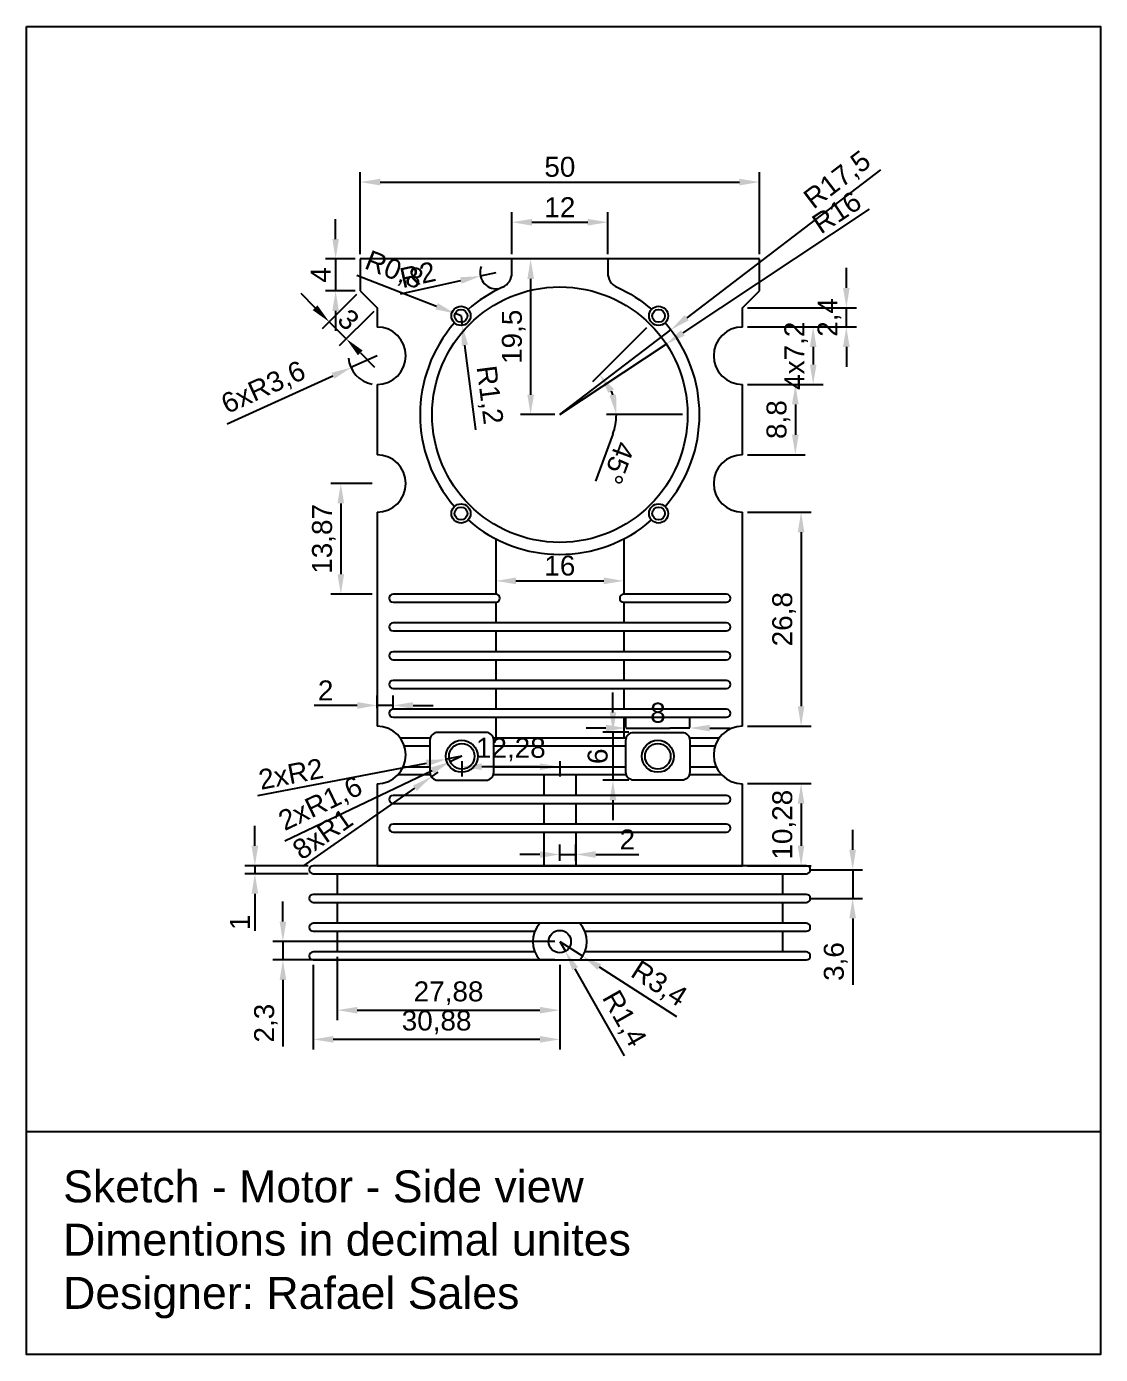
# Model space of a CAD drawing. Header units: millimetres. Extents: x 2987 to 3662, y 2041 to 2536.
# Drawn here: x 3112.2 to 3246.7, y 2046.6 to 2212.9 of the extents above; entities that cross this region are included whole.
import ezdxf

# ---------------------------------------------------------------- set-up
doc = ezdxf.new("R2010")
doc.units = ezdxf.units.MM
doc.layers.add('Dim', color=150, linetype='Continuous')
doc.styles.get("Standard").update_dxf_attribs({"font": 'arial.ttf'})
doc.dimstyles.new('ISO-25', dxfattribs={"dimtxt": 2.5, "dimasz": 2.5, "dimexe": 1.25, "dimexo": 0.625, "dimtad": 1, "dimtxsty": 'Standard', "dimcen": 2.5, "dimadec": 0, "dimazin": 0, "dimtfac": 1, "dimtmove": 0, "dimatfit": 3, "dimfxl": 1, "dimarcsym": 0})

# ---------------------------------------------------------------- blocks, each defined once
blk = doc.blocks.new('*D86')
at = {"layer": 'Defpoints', "color": 0, "transparency": 16777216}
for p in [(3203.99, 2193.42), (3153.99, 2183.79), (3203.99, 2183.79)]:
    blk.add_point(p, dxfattribs=at)
at = {"layer": 'Dim', "color": 0, "lineweight": -2, "transparency": 16777216}
for p, q in [((3153.99, 2184.41), (3153.99, 2194.67)), ((3203.99, 2184.41), (3203.99, 2194.67)), ((3156.49, 2193.42), (3201.49, 2193.42))]:
    blk.add_line(p, q, dxfattribs=at)
at = {"layer": 'Dim', "color": 0, "transparency": 16777216}
for points in [[(3156.49, 2193.84), (3156.49, 2193), (3153.99, 2193.42)], [(3201.49, 2193.84), (3201.49, 2193), (3203.99, 2193.42)]]:
    blk.add_solid(points, dxfattribs=at)
at = {"layer": 'Dim', "color": 0, "transparency": 16777216, "insert": (3178.99, 2195.32), "char_height": 2.5, "attachment_point": 5}
blk.add_mtext('50', dxfattribs=at)
blk = doc.blocks.new('*D118')
at = {"layer": 'Defpoints', "color": 0, "transparency": 16777216}
for p in [(3184.99, 2188.39), (3172.99, 2183.79), (3184.99, 2183.79)]:
    blk.add_point(p, dxfattribs=at)
at = {"layer": 'Dim', "color": 0, "lineweight": -2, "transparency": 16777216}
for p, q in [((3172.99, 2184.41), (3172.99, 2189.64)), ((3184.99, 2184.41), (3184.99, 2189.64)), ((3175.49, 2188.39), (3182.49, 2188.39))]:
    blk.add_line(p, q, dxfattribs=at)
at = {"layer": 'Dim', "color": 0, "transparency": 16777216}
for points in [[(3175.49, 2188.81), (3175.49, 2187.97), (3172.99, 2188.39)], [(3182.49, 2188.81), (3182.49, 2187.97), (3184.99, 2188.39)]]:
    blk.add_solid(points, dxfattribs=at)
at = {"layer": 'Dim', "color": 0, "transparency": 16777216, "insert": (3178.99, 2190.27), "char_height": 2.5, "attachment_point": 5}
blk.add_mtext('12', dxfattribs=at)
blk = doc.blocks.new('*D87')
at = {"layer": 'Defpoints', "color": 0, "transparency": 16777216}
for p in [(3175.96, 2183.79), (3175.33, 2164.29), (3178.99, 2164.29)]:
    blk.add_point(p, dxfattribs=at)
at = {"layer": 'Dim', "color": 0, "lineweight": -2, "transparency": 16777216}
for p, q in [((3175.33, 2183.79), (3174.08, 2183.79)), ((3175.33, 2181.29), (3175.33, 2166.79)), ((3178.36, 2164.29), (3174.08, 2164.29))]:
    blk.add_line(p, q, dxfattribs=at)
at = {"layer": 'Dim', "color": 0, "transparency": 16777216}
for points in [[(3174.92, 2181.29), (3175.75, 2181.29), (3175.33, 2183.79)], [(3174.92, 2166.79), (3175.75, 2166.79), (3175.33, 2164.29)]]:
    blk.add_solid(points, dxfattribs=at)
at = {"layer": 'Dim', "color": 0, "transparency": 16777216, "insert": (3173.21, 2174.04), "char_height": 2.5, "attachment_point": 5, "rotation": 90}
blk.add_mtext('19,5', dxfattribs=at)
blk = doc.blocks.new('*D119')
at = {"layer": 'Defpoints', "color": 0, "transparency": 16777216}
for p in [(3190.28, 2175.62), (3185.11, 2167.84), (3178.99, 2164.29), (3194.99, 2164.29)]:
    blk.add_point(p, dxfattribs=at)
at = {"layer": 'Dim', "color": 0, "lineweight": -2, "transparency": 16777216}
for p, q in [((3189.84, 2175.18), (3183.1, 2168.42)), ((3194.36, 2164.29), (3184.82, 2164.29)), ((3185.63, 2161.83), (3183.45, 2155.96))]:
    blk.add_line(p, q, dxfattribs=at)
for start, end in [(20.3367, 24.7389), (339.6633, 0)]:
    blk.add_arc((3178.99, 2164.29), 7.08, start, end, dxfattribs=at)
at = {"layer": 'Dim', "color": 0, "transparency": 16777216}
for points in [[(3185.07, 2167.01), (3185.76, 2167.49), (3183.99, 2169.3)], [(3186.04, 2166.82), (3185.21, 2166.68), (3186.07, 2164.29)]]:
    blk.add_solid(points, dxfattribs=at)
at = {"layer": 'Dim', "color": 0, "transparency": 16777216, "insert": (3186.32, 2158.24), "char_height": 2.5, "attachment_point": 5, "rotation": 249.6633}
blk.add_mtext('45°', dxfattribs=at)
blk = doc.blocks.new('*D120')
at = {"layer": 'Defpoints', "color": 0, "transparency": 16777216}
for p in [(3170.99, 2145.26), (3186.99, 2145.26), (3186.99, 2143.47)]:
    blk.add_point(p, dxfattribs=at)
at = {"layer": 'Dim', "color": 0, "lineweight": -2, "transparency": 16777216}
for p, q in [((3170.99, 2144.64), (3170.99, 2142.22)), ((3186.99, 2144.64), (3186.99, 2142.22)), ((3173.49, 2143.47), (3184.49, 2143.47))]:
    blk.add_line(p, q, dxfattribs=at)
at = {"layer": 'Dim', "color": 0, "transparency": 16777216}
for points in [[(3173.49, 2143.89), (3173.49, 2143.05), (3170.99, 2143.47)], [(3184.49, 2143.89), (3184.49, 2143.05), (3186.99, 2143.47)]]:
    blk.add_solid(points, dxfattribs=at)
at = {"layer": 'Dim', "color": 0, "transparency": 16777216, "insert": (3178.99, 2145.37), "char_height": 2.5, "attachment_point": 5}
blk.add_mtext('16', dxfattribs=at)
blk = doc.blocks.new('*D88')
at = {"layer": 'Defpoints', "color": 0, "transparency": 16777216}
for p in [(3201.86, 2168.07), (3201.86, 2159.27), (3208.49, 2159.27)]:
    blk.add_point(p, dxfattribs=at)
at = {"layer": 'Dim', "color": 0, "lineweight": -2, "transparency": 16777216}
for p, q in [((3202.49, 2168.07), (3209.74, 2168.07)), ((3208.49, 2165.57), (3208.49, 2161.77)), ((3202.49, 2159.27), (3209.74, 2159.27))]:
    blk.add_line(p, q, dxfattribs=at)
at = {"layer": 'Dim', "color": 0, "transparency": 16777216}
for points in [[(3208.07, 2165.57), (3208.9, 2165.57), (3208.49, 2168.07)], [(3208.07, 2161.77), (3208.9, 2161.77), (3208.49, 2159.27)]]:
    blk.add_solid(points, dxfattribs=at)
at = {"layer": 'Dim', "color": 0, "transparency": 16777216, "insert": (3206.36, 2163.67), "char_height": 2.5, "attachment_point": 5, "rotation": 90}
blk.add_mtext('8,8', dxfattribs=at)
blk = doc.blocks.new('*D89')
at = {"layer": 'Defpoints', "color": 0, "transparency": 16777216}
for p in [(3201.86, 2175.27), (3201.86, 2168.07), (3210.72, 2168.07)]:
    blk.add_point(p, dxfattribs=at)
at = {"layer": 'Dim', "color": 0, "lineweight": -2, "transparency": 16777216}
for p, q in [((3202.49, 2175.27), (3211.97, 2175.27)), ((3210.72, 2172.77), (3210.72, 2170.57)), ((3202.49, 2168.07), (3211.97, 2168.07))]:
    blk.add_line(p, q, dxfattribs=at)
at = {"layer": 'Dim', "color": 0, "transparency": 16777216}
for points in [[(3210.31, 2172.77), (3211.14, 2172.77), (3210.72, 2175.27)], [(3210.31, 2170.57), (3211.14, 2170.57), (3210.72, 2168.07)]]:
    blk.add_solid(points, dxfattribs=at)
at = {"layer": 'Dim', "color": 0, "transparency": 16777216, "insert": (3208.6, 2171.67), "char_height": 2.5, "attachment_point": 5, "rotation": 90}
blk.add_mtext('4x7,2', dxfattribs=at)
blk = doc.blocks.new('*D90')
at = {"layer": 'Defpoints', "color": 0, "transparency": 16777216}
for p in [(3201.86, 2177.67), (3214.88, 2177.67), (3201.86, 2175.27)]:
    blk.add_point(p, dxfattribs=at)
at = {"layer": 'Dim', "color": 0, "lineweight": -2, "transparency": 16777216}
for p, q in [((3214.88, 2180.17), (3214.88, 2182.67)), ((3202.49, 2177.67), (3216.13, 2177.67)), ((3214.88, 2175.27), (3214.88, 2177.67)), ((3202.49, 2175.27), (3216.13, 2175.27)), ((3214.88, 2172.77), (3214.88, 2170.27))]:
    blk.add_line(p, q, dxfattribs=at)
at = {"layer": 'Dim', "color": 0, "transparency": 16777216}
for points in [[(3214.46, 2180.17), (3215.29, 2180.17), (3214.88, 2177.67)], [(3214.46, 2172.77), (3215.29, 2172.77), (3214.88, 2175.27)]]:
    blk.add_solid(points, dxfattribs=at)
at = {"layer": 'Dim', "color": 0, "transparency": 16777216, "insert": (3212.75, 2176.47), "char_height": 2.5, "attachment_point": 5, "rotation": 90}
blk.add_mtext('2,4', dxfattribs=at)
blk = doc.blocks.new('*D98')
at = {"layer": 'Defpoints', "color": 0, "transparency": 16777216}
for p in [(3201.86, 2152.07), (3201.86, 2125.27), (3209.21, 2125.27)]:
    blk.add_point(p, dxfattribs=at)
at = {"layer": 'Dim', "color": 0, "lineweight": -2, "transparency": 16777216}
for p, q in [((3202.49, 2152.07), (3210.46, 2152.07)), ((3209.21, 2149.57), (3209.21, 2127.77)), ((3202.49, 2125.27), (3210.46, 2125.27))]:
    blk.add_line(p, q, dxfattribs=at)
at = {"layer": 'Dim', "color": 0, "transparency": 16777216}
for points in [[(3208.79, 2149.57), (3209.62, 2149.57), (3209.21, 2152.07)], [(3208.79, 2127.77), (3209.62, 2127.77), (3209.21, 2125.27)]]:
    blk.add_solid(points, dxfattribs=at)
at = {"layer": 'Dim', "color": 0, "transparency": 16777216, "insert": (3207.08, 2138.67), "char_height": 2.5, "attachment_point": 5, "rotation": 90}
blk.add_mtext('26,8', dxfattribs=at)
blk = doc.blocks.new('*D99')
at = {"layer": 'Defpoints', "color": 0, "transparency": 16777216}
for p in [(3201.86, 2118.07), (3201.86, 2107.79), (3209.21, 2107.79)]:
    blk.add_point(p, dxfattribs=at)
at = {"layer": 'Dim', "color": 0, "lineweight": -2, "transparency": 16777216}
for p, q in [((3202.49, 2118.07), (3210.46, 2118.07)), ((3209.21, 2115.57), (3209.21, 2110.29)), ((3202.49, 2107.79), (3210.46, 2107.79))]:
    blk.add_line(p, q, dxfattribs=at)
at = {"layer": 'Dim', "color": 0, "transparency": 16777216}
for points in [[(3208.79, 2115.57), (3209.62, 2115.57), (3209.21, 2118.07)], [(3208.79, 2110.29), (3209.62, 2110.29), (3209.21, 2107.79)]]:
    blk.add_solid(points, dxfattribs=at)
at = {"layer": 'Dim', "color": 0, "transparency": 16777216, "insert": (3207.08, 2112.93), "char_height": 2.5, "attachment_point": 5, "rotation": 90}
blk.add_mtext('10,28', dxfattribs=at)
blk = doc.blocks.new('*D136')
at = {"layer": 'Defpoints', "color": 0, "transparency": 16777216}
for p in [(3209.87, 2107.29), (3209.87, 2103.69), (3215.67, 2103.69)]:
    blk.add_point(p, dxfattribs=at)
at = {"layer": 'Dim', "color": 0, "lineweight": -2, "transparency": 16777216}
for p, q in [((3215.67, 2109.79), (3215.67, 2112.29)), ((3210.49, 2107.29), (3216.92, 2107.29)), ((3215.67, 2107.29), (3215.67, 2103.69)), ((3210.49, 2103.69), (3216.92, 2103.69)), ((3215.67, 2101.19), (3215.67, 2092.89))]:
    blk.add_line(p, q, dxfattribs=at)
at = {"layer": 'Dim', "color": 0, "transparency": 16777216}
for points in [[(3215.25, 2109.79), (3216.08, 2109.79), (3215.67, 2107.29)], [(3215.25, 2101.19), (3216.08, 2101.19), (3215.67, 2103.69)]]:
    blk.add_solid(points, dxfattribs=at)
at = {"layer": 'Dim', "color": 0, "transparency": 16777216, "insert": (3213.54, 2095.79), "char_height": 2.5, "attachment_point": 5, "rotation": 90}
blk.add_mtext('3,6', dxfattribs=at)
blk = doc.blocks.new('*D137')
at = {"layer": 'Defpoints', "color": 0, "transparency": 16777216}
for p in [(3180.99, 2109.2), (3178.99, 2107.79), (3180.99, 2107.79)]:
    blk.add_point(p, dxfattribs=at)
at = {"layer": 'Dim', "color": 0, "lineweight": -2, "transparency": 16777216}
for p, q in [((3176.49, 2109.2), (3173.99, 2109.2)), ((3178.99, 2108.41), (3178.99, 2110.45)), ((3178.99, 2109.2), (3180.99, 2109.2)), ((3180.99, 2108.41), (3180.99, 2110.45)), ((3183.49, 2109.2), (3188.89, 2109.2))]:
    blk.add_line(p, q, dxfattribs=at)
at = {"layer": 'Dim', "color": 0, "transparency": 16777216}
for points in [[(3176.49, 2109.62), (3176.49, 2108.78), (3178.99, 2109.2)], [(3183.49, 2109.62), (3183.49, 2108.78), (3180.99, 2109.2)]]:
    blk.add_solid(points, dxfattribs=at)
at = {"layer": 'Dim', "color": 0, "transparency": 16777216, "insert": (3187.44, 2111.08), "char_height": 2.5, "attachment_point": 5}
blk.add_mtext('2', dxfattribs=at)
blk = doc.blocks.new('*D138')
at = {"layer": 'Defpoints', "color": 0, "transparency": 16777216}
for p in [(3178.99, 2098.29), (3144.3, 2095.99), (3178.99, 2095.99)]:
    blk.add_point(p, dxfattribs=at)
at = {"layer": 'Dim', "color": 0, "lineweight": -2, "transparency": 16777216}
for p, q in [((3144.3, 2100.79), (3144.3, 2103.29)), ((3178.36, 2098.29), (3143.05, 2098.29)), ((3144.3, 2098.29), (3144.3, 2095.99)), ((3178.36, 2095.99), (3143.05, 2095.99)), ((3144.3, 2093.49), (3144.3, 2085.14))]:
    blk.add_line(p, q, dxfattribs=at)
at = {"layer": 'Dim', "color": 0, "transparency": 16777216}
for points in [[(3143.89, 2100.79), (3144.72, 2100.79), (3144.3, 2098.29)], [(3143.89, 2093.49), (3144.72, 2093.49), (3144.3, 2095.99)]]:
    blk.add_solid(points, dxfattribs=at)
at = {"layer": 'Dim', "color": 0, "transparency": 16777216, "insert": (3142.18, 2088.07), "char_height": 2.5, "attachment_point": 5, "rotation": 90}
blk.add_mtext('2,3', dxfattribs=at)
blk = doc.blocks.new('*D100')
at = {"layer": 'Defpoints', "color": 0, "transparency": 16777216}
for p in [(3178.99, 2098.29), (3179.68, 2097.07)]:
    blk.add_point(p, dxfattribs=at)
at = {"layer": 'Dim', "color": 0, "lineweight": -2, "transparency": 16777216}
for p, q in [((3178.99, 2098.29), (3179.68, 2097.07)), ((3187.08, 2083.96), (3180.91, 2094.89))]:
    blk.add_line(p, q, dxfattribs=at)
at = {"layer": 'Dim', "color": 0, "transparency": 16777216}
blk.add_solid([(3181.27, 2095.1), (3180.54, 2094.69), (3179.68, 2097.07)], dxfattribs=at)
at = {"layer": 'Dim', "color": 0, "transparency": 16777216, "insert": (3186.92, 2088.57), "char_height": 2.5, "attachment_point": 5, "rotation": 299.4856}
blk.add_mtext('R1,4', dxfattribs=at)
blk = doc.blocks.new('*D101')
at = {"layer": 'Defpoints', "color": 0, "transparency": 16777216}
for p in [(3178.99, 2098.29), (3181.85, 2096.45)]:
    blk.add_point(p, dxfattribs=at)
at = {"layer": 'Dim', "color": 0, "lineweight": -2, "transparency": 16777216}
for p, q in [((3178.99, 2098.29), (3181.85, 2096.45)), ((3193.63, 2088.88), (3183.95, 2095.1))]:
    blk.add_line(p, q, dxfattribs=at)
at = {"layer": 'Dim', "color": 0, "transparency": 16777216}
blk.add_solid([(3184.18, 2095.45), (3183.72, 2094.75), (3181.85, 2096.45)], dxfattribs=at)
at = {"layer": 'Dim', "color": 0, "transparency": 16777216, "insert": (3191.34, 2092.88), "char_height": 2.5, "attachment_point": 5, "rotation": 327.2877}
blk.add_mtext('R3,4', dxfattribs=at)
blk = doc.blocks.new('*D139')
at = {"layer": 'Defpoints', "color": 0, "transparency": 16777216}
for p in [(3151.11, 2096.99), (3178.99, 2095.99), (3178.99, 2089.7)]:
    blk.add_point(p, dxfattribs=at)
at = {"layer": 'Dim', "color": 0, "lineweight": -2, "transparency": 16777216}
for p, q in [((3151.11, 2096.36), (3151.11, 2088.45)), ((3178.99, 2095.36), (3178.99, 2088.45)), ((3153.61, 2089.7), (3176.49, 2089.7))]:
    blk.add_line(p, q, dxfattribs=at)
at = {"layer": 'Dim', "color": 0, "transparency": 16777216}
for points in [[(3153.61, 2090.11), (3153.61, 2089.28), (3151.11, 2089.7)], [(3176.49, 2090.11), (3176.49, 2089.28), (3178.99, 2089.7)]]:
    blk.add_solid(points, dxfattribs=at)
at = {"layer": 'Dim', "color": 0, "transparency": 16777216, "insert": (3165.05, 2091.82), "char_height": 2.5, "attachment_point": 5}
blk.add_mtext('27,88', dxfattribs=at)
blk = doc.blocks.new('*D140')
at = {"layer": 'Defpoints', "color": 0, "transparency": 16777216}
for p in [(3148.11, 2095.99), (3178.99, 2095.99), (3148.11, 2086.04)]:
    blk.add_point(p, dxfattribs=at)
at = {"layer": 'Dim', "color": 0, "lineweight": -2, "transparency": 16777216}
for p, q in [((3148.11, 2095.36), (3148.11, 2084.79)), ((3178.99, 2095.36), (3178.99, 2084.79)), ((3176.49, 2086.04), (3150.61, 2086.04))]:
    blk.add_line(p, q, dxfattribs=at)
at = {"layer": 'Dim', "color": 0, "transparency": 16777216}
for points in [[(3150.61, 2086.46), (3150.61, 2085.63), (3148.11, 2086.04)], [(3176.49, 2086.46), (3176.49, 2085.63), (3178.99, 2086.04)]]:
    blk.add_solid(points, dxfattribs=at)
at = {"layer": 'Dim', "color": 0, "transparency": 16777216, "insert": (3163.55, 2088.17), "char_height": 2.5, "attachment_point": 5}
blk.add_mtext('30,88', dxfattribs=at)
blk = doc.blocks.new('*D141')
at = {"layer": 'Defpoints', "color": 0, "transparency": 16777216}
for p in [(3148.11, 2107.79), (3140.79, 2106.79), (3148.11, 2106.79)]:
    blk.add_point(p, dxfattribs=at)
at = {"layer": 'Dim', "color": 0, "lineweight": -2, "transparency": 16777216}
for p, q in [((3140.79, 2110.29), (3140.79, 2112.79)), ((3147.48, 2107.79), (3139.54, 2107.79)), ((3140.79, 2107.79), (3140.79, 2106.79)), ((3147.48, 2106.79), (3139.54, 2106.79)), ((3140.79, 2104.29), (3140.79, 2099.62))]:
    blk.add_line(p, q, dxfattribs=at)
at = {"layer": 'Dim', "color": 0, "transparency": 16777216}
for points in [[(3140.37, 2110.29), (3141.21, 2110.29), (3140.79, 2107.79)], [(3140.37, 2104.29), (3141.21, 2104.29), (3140.79, 2106.79)]]:
    blk.add_solid(points, dxfattribs=at)
at = {"layer": 'Dim', "color": 0, "transparency": 16777216, "insert": (3138.91, 2100.7), "char_height": 2.5, "attachment_point": 5, "rotation": 90}
blk.add_mtext('1', dxfattribs=at)
blk = doc.blocks.new('*D102')
at = {"layer": 'Defpoints', "color": 0, "transparency": 16777216}
for p in [(3166.71, 2121.5), (3178.99, 2121.5), (3178.99, 2120.2)]:
    blk.add_point(p, dxfattribs=at)
at = {"layer": 'Dim', "color": 0, "lineweight": -2, "transparency": 16777216}
for p, q in [((3166.71, 2120.87), (3166.71, 2118.95)), ((3178.99, 2120.87), (3178.99, 2118.95)), ((3169.21, 2120.2), (3176.49, 2120.2))]:
    blk.add_line(p, q, dxfattribs=at)
at = {"layer": 'Dim', "color": 0, "transparency": 16777216}
for points in [[(3169.21, 2120.61), (3169.21, 2119.78), (3166.71, 2120.2)], [(3176.49, 2120.61), (3176.49, 2119.78), (3178.99, 2120.2)]]:
    blk.add_solid(points, dxfattribs=at)
at = {"layer": 'Dim', "color": 0, "transparency": 16777216, "insert": (3172.85, 2122.33), "char_height": 2.5, "attachment_point": 5}
blk.add_mtext('12,28', dxfattribs=at)
blk = doc.blocks.new('*D103')
at = {"layer": 'Defpoints', "color": 0, "transparency": 16777216}
for p in [(3187.27, 2124.5), (3195.27, 2125.04), (3195.27, 2124.5)]:
    blk.add_point(p, dxfattribs=at)
at = {"layer": 'Dim', "color": 0, "lineweight": -2, "transparency": 16777216}
for p, q in [((3187.27, 2125.12), (3187.27, 2126.29)), ((3195.27, 2125.12), (3195.27, 2126.29)), ((3184.77, 2125.04), (3182.27, 2125.04)), ((3187.27, 2125.04), (3189.77, 2125.04)), ((3189.77, 2125.04), (3192.77, 2125.04)), ((3195.27, 2125.04), (3192.77, 2125.04)), ((3197.77, 2125.04), (3200.27, 2125.04))]:
    blk.add_line(p, q, dxfattribs=at)
at = {"layer": 'Dim', "color": 0, "transparency": 16777216}
for points in [[(3184.77, 2125.45), (3184.77, 2124.62), (3187.27, 2125.04)], [(3197.77, 2125.45), (3197.77, 2124.62), (3195.27, 2125.04)]]:
    blk.add_solid(points, dxfattribs=at)
at = {"layer": 'Dim', "color": 0, "transparency": 16777216, "insert": (3191.27, 2126.94), "char_height": 2.5, "attachment_point": 5}
blk.add_mtext('8', dxfattribs=at)
blk = doc.blocks.new('*D142')
at = {"layer": 'Defpoints', "color": 0, "transparency": 16777216}
for p in [(3188.27, 2124.5), (3185.64, 2118.5), (3188.27, 2118.5)]:
    blk.add_point(p, dxfattribs=at)
at = {"layer": 'Dim', "color": 0, "lineweight": -2, "transparency": 16777216}
for p, q in [((3185.64, 2127), (3185.64, 2129.5)), ((3187.64, 2124.5), (3184.39, 2124.5)), ((3185.64, 2124.5), (3185.64, 2118.5)), ((3187.64, 2118.5), (3184.39, 2118.5)), ((3185.64, 2116), (3185.64, 2113.5))]:
    blk.add_line(p, q, dxfattribs=at)
at = {"layer": 'Dim', "color": 0, "transparency": 16777216}
for points in [[(3185.23, 2127), (3186.06, 2127), (3185.64, 2124.5)], [(3185.23, 2116), (3186.06, 2116), (3185.64, 2118.5)]]:
    blk.add_solid(points, dxfattribs=at)
at = {"layer": 'Dim', "color": 0, "transparency": 16777216, "insert": (3183.74, 2121.5), "char_height": 2.5, "attachment_point": 5, "rotation": 90}
blk.add_mtext('6', dxfattribs=at)
blk = doc.blocks.new('*D104')
at = {"layer": 'Defpoints', "color": 0, "transparency": 16777216}
for p in [(3165.26, 2120.81), (3166.71, 2121.5)]:
    blk.add_point(p, dxfattribs=at)
at = {"layer": 'Dim', "color": 0, "lineweight": -2, "transparency": 16777216}
for p, q in [((3166.71, 2121.5), (3165.26, 2120.81)), ((3144.56, 2110.9), (3163.01, 2119.73))]:
    blk.add_line(p, q, dxfattribs=at)
at = {"layer": 'Dim', "color": 0, "transparency": 16777216}
blk.add_solid([(3162.83, 2120.1), (3163.19, 2119.35), (3165.26, 2120.81)], dxfattribs=at)
at = {"layer": 'Dim', "color": 0, "transparency": 16777216, "insert": (3149.07, 2115.42), "char_height": 2.5, "attachment_point": 5, "rotation": 25.572}
blk.add_mtext('2xR1,6', dxfattribs=at)
blk = doc.blocks.new('*D105')
at = {"layer": 'Defpoints', "color": 0, "transparency": 16777216}
for p in [(3164.74, 2121.12), (3166.71, 2121.5)]:
    blk.add_point(p, dxfattribs=at)
at = {"layer": 'Dim', "color": 0, "lineweight": -2, "transparency": 16777216}
for p, q in [((3141.18, 2116.58), (3162.29, 2120.65)), ((3166.71, 2121.5), (3164.74, 2121.12))]:
    blk.add_line(p, q, dxfattribs=at)
at = {"layer": 'Dim', "color": 0, "transparency": 16777216}
blk.add_solid([(3162.21, 2121.06), (3162.37, 2120.24), (3164.74, 2121.12)], dxfattribs=at)
at = {"layer": 'Dim', "color": 0, "transparency": 16777216, "insert": (3145.3, 2119.29), "char_height": 2.5, "attachment_point": 5, "rotation": 10.8996}
blk.add_mtext('2xR2', dxfattribs=at)
blk = doc.blocks.new('*D106')
at = {"layer": 'Defpoints', "color": 0, "transparency": 16777216}
for p in [(3163.71, 2119.5), (3162.89, 2118.93)]:
    blk.add_point(p, dxfattribs=at)
at = {"layer": 'Dim', "color": 0, "lineweight": -2, "transparency": 16777216}
for p, q in [((3163.71, 2119.5), (3162.89, 2118.93)), ((3146.83, 2107.73), (3160.83, 2117.5))]:
    blk.add_line(p, q, dxfattribs=at)
at = {"layer": 'Dim', "color": 0, "transparency": 16777216}
blk.add_solid([(3160.6, 2117.84), (3161.07, 2117.15), (3162.89, 2118.93)], dxfattribs=at)
at = {"layer": 'Dim', "color": 0, "transparency": 16777216, "insert": (3149.28, 2111.75), "char_height": 2.5, "attachment_point": 5, "rotation": 34.8884}
blk.add_mtext('8xR1', dxfattribs=at)
blk = doc.blocks.new('*D143')
at = {"layer": 'Defpoints', "color": 0, "transparency": 16777216}
for p in [(3156.11, 2127.87), (3156.11, 2126.9), (3158.11, 2126.9)]:
    blk.add_point(p, dxfattribs=at)
at = {"layer": 'Dim', "color": 0, "lineweight": -2, "transparency": 16777216}
for p, q in [((3156.11, 2127.52), (3156.11, 2129.12)), ((3158.11, 2127.52), (3158.11, 2129.12)), ((3153.61, 2127.87), (3148.2, 2127.87)), ((3158.11, 2127.87), (3156.11, 2127.87)), ((3160.61, 2127.87), (3163.11, 2127.87))]:
    blk.add_line(p, q, dxfattribs=at)
at = {"layer": 'Dim', "color": 0, "transparency": 16777216}
for points in [[(3153.61, 2128.29), (3153.61, 2127.45), (3156.11, 2127.87)], [(3160.61, 2128.29), (3160.61, 2127.45), (3158.11, 2127.87)]]:
    blk.add_solid(points, dxfattribs=at)
at = {"layer": 'Dim', "color": 0, "transparency": 16777216, "insert": (3149.65, 2129.75), "char_height": 2.5, "attachment_point": 5}
blk.add_mtext('2', dxfattribs=at)
blk = doc.blocks.new('*D107')
at = {"layer": 'Defpoints', "color": 0, "transparency": 16777216}
for p in [(3156.11, 2155.67), (3151.55, 2141.8), (3156.11, 2141.8)]:
    blk.add_point(p, dxfattribs=at)
at = {"layer": 'Dim', "color": 0, "lineweight": -2, "transparency": 16777216}
for p, q in [((3155.48, 2155.67), (3150.3, 2155.67)), ((3151.55, 2153.17), (3151.55, 2144.3)), ((3155.48, 2141.8), (3150.3, 2141.8))]:
    blk.add_line(p, q, dxfattribs=at)
at = {"layer": 'Dim', "color": 0, "transparency": 16777216}
for points in [[(3151.14, 2153.17), (3151.97, 2153.17), (3151.55, 2155.67)], [(3151.14, 2144.3), (3151.97, 2144.3), (3151.55, 2141.8)]]:
    blk.add_solid(points, dxfattribs=at)
at = {"layer": 'Dim', "color": 0, "transparency": 16777216, "insert": (3149.43, 2148.73), "char_height": 2.5, "attachment_point": 5, "rotation": 90}
blk.add_mtext('13,87', dxfattribs=at)
blk = doc.blocks.new('*D108')
at = {"layer": 'Defpoints', "color": 0, "transparency": 16777216}
for p in [(3156.11, 2171.67), (3152.83, 2170.18)]:
    blk.add_point(p, dxfattribs=at)
at = {"layer": 'Dim', "color": 0, "lineweight": -2, "transparency": 16777216}
for p, q in [((3156.11, 2171.67), (3152.83, 2170.18)), ((3137.33, 2163.14), (3150.55, 2169.15))]:
    blk.add_line(p, q, dxfattribs=at)
blk.add_arc((3156.11, 2171.67), 3.6, 184.5305, 260.0528, dxfattribs=at)
at = {"layer": 'Dim', "color": 0, "transparency": 16777216}
blk.add_solid([(3150.38, 2169.53), (3150.73, 2168.77), (3152.83, 2170.18)], dxfattribs=at)
at = {"layer": 'Dim', "color": 0, "transparency": 16777216, "insert": (3141.92, 2167.56), "char_height": 2.5, "attachment_point": 5, "rotation": 24.4249}
blk.add_mtext('6xR3,6', dxfattribs=at)
blk = doc.blocks.new('*D144')
at = {"layer": 'Defpoints', "color": 0, "transparency": 16777216}
for p in [(3153.99, 2183.79), (3150.9, 2179.79), (3153.99, 2179.79)]:
    blk.add_point(p, dxfattribs=at)
at = {"layer": 'Dim', "color": 0, "lineweight": -2, "transparency": 16777216}
for p, q in [((3150.9, 2186.29), (3150.9, 2188.79)), ((3153.36, 2183.79), (3149.65, 2183.79)), ((3150.9, 2183.79), (3150.9, 2179.79)), ((3153.36, 2179.79), (3149.65, 2179.79)), ((3150.9, 2177.29), (3150.9, 2174.79))]:
    blk.add_line(p, q, dxfattribs=at)
at = {"layer": 'Dim', "color": 0, "transparency": 16777216}
for points in [[(3150.49, 2186.29), (3151.32, 2186.29), (3150.9, 2183.79)], [(3150.49, 2177.29), (3151.32, 2177.29), (3150.9, 2179.79)]]:
    blk.add_solid(points, dxfattribs=at)
at = {"layer": 'Dim', "color": 0, "transparency": 16777216, "insert": (3149.03, 2181.79), "char_height": 2.5, "attachment_point": 5, "rotation": 90}
blk.add_mtext('4', dxfattribs=at)
blk = doc.blocks.new('*D145')
at = {"layer": 'Defpoints', "color": 0, "transparency": 16777216}
for p in [(3153.99, 2179.79), (3156.11, 2177.67), (3152.23, 2173.79)]:
    blk.add_point(p, dxfattribs=at)
at = {"layer": 'Dim', "color": 0, "lineweight": -2, "transparency": 16777216}
for p, q in [((3148.34, 2177.68), (3146.57, 2179.45)), ((3153.54, 2179.35), (3149.22, 2175.03)), ((3155.67, 2177.23), (3151.34, 2172.9)), ((3150.11, 2175.91), (3152.23, 2173.79)), ((3154, 2172.02), (3155.76, 2170.25))]:
    blk.add_line(p, q, dxfattribs=at)
at = {"layer": 'Dim', "color": 0, "transparency": 16777216}
for points in [[(3148.63, 2177.97), (3148.04, 2177.38), (3150.11, 2175.91)], [(3154.29, 2172.32), (3153.7, 2171.73), (3152.23, 2173.79)]]:
    blk.add_solid(points, dxfattribs=at)
at = {"layer": 'Dim', "color": 0, "transparency": 16777216, "insert": (3152.51, 2176.19), "char_height": 2.5, "width": 3.6205, "attachment_point": 5, "rotation": 315}
blk.add_mtext('3', dxfattribs=at)
blk = doc.blocks.new('*D109')
at = {"layer": 'Defpoints', "color": 0, "transparency": 16777216}
for p in [(3169.03, 2181.64), (3170.99, 2182.07)]:
    blk.add_point(p, dxfattribs=at)
at = {"layer": 'Dim', "color": 0, "lineweight": -2, "transparency": 16777216}
for p, q in [((3159.02, 2179.42), (3166.59, 2181.1)), ((3170.99, 2182.07), (3169.03, 2181.64))]:
    blk.add_line(p, q, dxfattribs=at)
blk.add_arc((3170.99, 2182.07), 2, 156.7111, 276.316, dxfattribs=at)
at = {"layer": 'Dim', "color": 0, "transparency": 16777216}
blk.add_solid([(3166.5, 2181.5), (3166.68, 2180.69), (3169.03, 2181.64)], dxfattribs=at)
at = {"layer": 'Dim', "color": 0, "transparency": 16777216, "insert": (3161.18, 2181.82), "char_height": 2.5, "attachment_point": 5, "rotation": 12.521}
blk.add_mtext('R2', dxfattribs=at)
blk = doc.blocks.new('*D110')
at = {"layer": 'Defpoints', "color": 0, "transparency": 16777216}
for p in [(3165.87, 2176.96), (3166.61, 2176.66)]:
    blk.add_point(p, dxfattribs=at)
at = {"layer": 'Dim', "color": 0, "lineweight": -2, "transparency": 16777216}
for p, q in [((3153.58, 2181.77), (3163.54, 2177.87)), ((3166.61, 2176.66), (3165.87, 2176.96))]:
    blk.add_line(p, q, dxfattribs=at)
at = {"layer": 'Dim', "color": 0, "transparency": 16777216}
blk.add_solid([(3163.69, 2178.26), (3163.39, 2177.48), (3165.87, 2176.96)], dxfattribs=at)
at = {"layer": 'Dim', "color": 0, "transparency": 16777216, "insert": (3158.17, 2182.26), "char_height": 2.5, "attachment_point": 5, "rotation": 338.6035}
blk.add_mtext('R0,8', dxfattribs=at)
blk = doc.blocks.new('*D111')
at = {"layer": 'Defpoints', "color": 0, "transparency": 16777216}
for p in [(3166.61, 2176.66), (3166.76, 2175.47)]:
    blk.add_point(p, dxfattribs=at)
at = {"layer": 'Dim', "color": 0, "lineweight": -2, "transparency": 16777216}
for p, q in [((3166.61, 2176.66), (3166.76, 2175.47)), ((3168.45, 2162.41), (3167.08, 2172.99))]:
    blk.add_line(p, q, dxfattribs=at)
at = {"layer": 'Dim', "color": 0, "transparency": 16777216}
blk.add_solid([(3167.5, 2173.05), (3166.67, 2172.94), (3166.76, 2175.47)], dxfattribs=at)
at = {"layer": 'Dim', "color": 0, "transparency": 16777216, "insert": (3170.03, 2166.74), "char_height": 2.5, "attachment_point": 5, "rotation": 277.3358}
blk.add_mtext('R1,2', dxfattribs=at)
blk = doc.blocks.new('*D112')
at = {"layer": 'Defpoints', "color": 0, "transparency": 16777216}
for p in [(3192.89, 2174.91), (3178.99, 2164.29)]:
    blk.add_point(p, dxfattribs=at)
at = {"layer": 'Dim', "color": 0, "lineweight": -2, "transparency": 16777216}
for p, q in [((3219.17, 2194.97), (3194.88, 2176.43)), ((3178.99, 2164.29), (3192.89, 2174.91))]:
    blk.add_line(p, q, dxfattribs=at)
at = {"layer": 'Dim', "color": 0, "transparency": 16777216}
blk.add_solid([(3194.63, 2176.76), (3195.13, 2176.1), (3192.89, 2174.91)], dxfattribs=at)
at = {"layer": 'Dim', "color": 0, "transparency": 16777216, "insert": (3213.84, 2193.58), "char_height": 2.5, "attachment_point": 5, "rotation": 37.3661}
blk.add_mtext('R17,5', dxfattribs=at)
blk = doc.blocks.new('*D113')
at = {"layer": 'Defpoints', "color": 0, "transparency": 16777216}
for p in [(3192.31, 2173.14), (3178.99, 2164.29)]:
    blk.add_point(p, dxfattribs=at)
at = {"layer": 'Dim', "color": 0, "lineweight": -2, "transparency": 16777216}
for p, q in [((3217.73, 2190.03), (3194.4, 2174.53)), ((3178.99, 2164.29), (3192.31, 2173.14))]:
    blk.add_line(p, q, dxfattribs=at)
at = {"layer": 'Dim', "color": 0, "transparency": 16777216}
blk.add_solid([(3194.16, 2174.87), (3194.63, 2174.18), (3192.31, 2173.14)], dxfattribs=at)
at = {"layer": 'Dim', "color": 0, "transparency": 16777216, "insert": (3213.67, 2189.62), "char_height": 2.5, "attachment_point": 5, "rotation": 33.5976}
blk.add_mtext('R16', dxfattribs=at)

msp = doc.modelspace()

# ---------------------------------------------------------------- linework, layer by layer
for p, q in [((3153.986, 2183.789), (3153.986, 2179.789)), ((3203.986, 2183.789), (3153.986, 2183.789)), ((3172.986, 2182.073), (3172.986, 2183.789)), ((3203.986, 2179.789), (3203.986, 2183.789)), ((3153.986, 2179.789), (3156.107, 2177.668)), ((3201.865, 2177.668), (3203.986, 2179.789)), ((3156.107, 2177.668), (3156.107, 2175.268)), ((3201.865, 2175.268), (3201.865, 2177.668)), ((3156.107, 2168.068), (3156.107, 2159.268)), ((3201.865, 2159.268), (3201.865, 2168.068)), ((3156.107, 2152.068), (3156.107, 2125.268)), ((3201.865, 2125.268), (3201.865, 2152.068)), ((3170.986, 2148.725), (3170.986, 2141.798)), ((3186.986, 2148.725), (3186.986, 2141.798)), ((3170.986, 2140.798), (3170.986, 2138.198)), ((3186.986, 2140.798), (3186.986, 2138.198)), ((3170.986, 2137.198), (3170.986, 2134.598)), ((3186.986, 2137.198), (3186.986, 2134.598)), ((3170.986, 2133.598), (3170.986, 2130.998)), ((3186.986, 2133.598), (3186.986, 2130.998)), ((3170.986, 2129.998), (3170.986, 2127.398)), ((3186.986, 2129.998), (3186.986, 2127.398)), ((3170.986, 2126.398), (3170.986, 2123.798)), ((3186.986, 2126.398), (3186.986, 2123.798)), ((3169.706, 2124.498), (3163.706, 2124.498)), ((3159.01, 2123.798), (3162.752, 2123.798)), ((3159.525, 2122.798), (3162.706, 2122.798)), ((3162.706, 2123.498), (3162.706, 2119.498)), ((3170.66, 2123.798), (3187.312, 2123.798)), ((3170.706, 2119.498), (3170.706, 2123.498)), ((3170.706, 2122.798), (3187.266, 2122.798)), ((3195.22, 2123.798), (3198.962, 2123.798)), ((3195.266, 2122.798), (3198.447, 2122.798)), ((3158.726, 2119.198), (3162.752, 2119.198)), ((3159.393, 2120.198), (3162.706, 2120.198)), ((3170.66, 2119.198), (3187.312, 2119.198)), ((3170.706, 2120.198), (3187.266, 2120.198)), ((3176.986, 2119.198), (3176.986, 2116.598)), ((3180.986, 2119.198), (3180.986, 2116.598)), ((3195.22, 2119.198), (3199.246, 2119.198)), ((3195.266, 2120.198), (3198.578, 2120.198)), ((3156.107, 2118.068), (3156.107, 2107.788)), ((3163.706, 2118.498), (3169.706, 2118.498)), ((3201.865, 2107.788), (3201.865, 2118.068)), ((3176.986, 2115.598), (3176.986, 2112.998)), ((3180.986, 2115.598), (3180.986, 2112.998)), ((3176.986, 2111.998), (3176.986, 2107.788)), ((3180.986, 2111.998), (3180.986, 2107.788)), ((3156.107, 2107.788), (3201.865, 2107.788)), ((3151.106, 2106.788), (3151.106, 2104.188)), ((3206.866, 2106.788), (3206.866, 2104.188)), ((3151.106, 2103.188), (3151.106, 2100.588)), ((3206.866, 2103.188), (3206.866, 2100.588)), ((3151.106, 2099.588), (3151.106, 2096.988)), ((3206.866, 2099.588), (3206.866, 2096.988)), ((3112.19, 2074.487), (3246.706, 2074.487))]:
    msp.add_line(p, q)
msp.add_lwpolyline([(3112.19, 2212.902), (3246.706, 2212.902), (3246.706, 2046.577), (3112.19, 2046.577)], close=True)
for points in [[(3184.986, 2183.789), (3184.986, 2182.073, 0.2951652), (3186.165, 2180.249, -0.0736523), (3190.483, 2177.483)], [(3182.128, 2099.588), (3209.866, 2099.588, 1), (3209.866, 2100.588), (3178.986, 2100.588), (3148.106, 2100.588, 1), (3148.106, 2099.588), (3175.844, 2099.588)], [(3175.844, 2096.988), (3148.106, 2096.988, 1), (3148.106, 2095.988), (3178.986, 2095.988), (3209.866, 2095.988, 1), (3209.866, 2096.988), (3182.128, 2096.988)]]:
    msp.add_lwpolyline(points, format="xyb")
for points in [[(3158.107, 2141.798, 1), (3158.107, 2140.798), (3170.986, 2140.798, 1), (3170.986, 2141.798)], [(3186.986, 2141.798, 1), (3186.986, 2140.798), (3199.865, 2140.798, 1), (3199.865, 2141.798)], [(3158.107, 2138.198, 1), (3158.107, 2137.198), (3199.865, 2137.198, 1), (3199.865, 2138.198)], [(3158.107, 2134.598, 1), (3158.107, 2133.598), (3199.865, 2133.598, 1), (3199.865, 2134.598)], [(3158.107, 2130.998, 1), (3158.107, 2129.998), (3199.865, 2129.998, 1), (3199.865, 2130.998)], [(3158.107, 2127.398, 1), (3158.107, 2126.398), (3199.865, 2126.398, 1), (3199.865, 2127.398)], [(3194.266, 2118.498), (3188.266, 2118.498, -0.4142136), (3187.266, 2119.498), (3187.266, 2123.498, -0.4142136), (3188.266, 2124.498), (3194.266, 2124.498, -0.4142136), (3195.266, 2123.498), (3195.266, 2119.498, -0.4142136)], [(3158.107, 2116.598, 1), (3158.107, 2115.598), (3199.865, 2115.598, 1), (3199.865, 2116.598)], [(3158.107, 2112.998, 1), (3158.107, 2111.998), (3199.865, 2111.998, 1), (3199.865, 2112.998)], [(3178.986, 2106.788), (3209.866, 2106.788, 1), (3209.866, 2107.788), (3178.986, 2107.788), (3148.106, 2107.788, 1), (3148.106, 2106.788)], [(3178.986, 2103.188), (3209.866, 2103.188, 1), (3209.866, 2104.188), (3178.986, 2104.188), (3148.106, 2104.188, 1), (3148.106, 2103.188)]]:
    msp.add_lwpolyline(points, format="xyb", close=True)
for centre, radius in [((3178.986, 2164.289), 16), ((3166.612, 2176.664), 1.2), ((3166.612, 2176.664), 0.8), ((3191.36, 2176.664), 1.2), ((3191.36, 2176.664), 0.8), ((3166.612, 2151.915), 1.2), ((3166.612, 2151.915), 0.8), ((3191.36, 2151.915), 1.2), ((3191.36, 2151.915), 0.8), ((3166.706, 2121.498), 2), ((3166.706, 2121.498), 1.6), ((3191.266, 2121.498), 2), ((3191.266, 2121.498), 1.6), ((3178.986, 2098.288), 1.4)]:
    msp.add_circle(centre, radius)
for centre, radius, start, end in [((3170.986, 2182.073), 2, 294.22094, 0), ((3178.986, 2164.289), 17.5, 114.22094, 131.07038), ((3178.986, 2164.289), 17.5, 138.92962, 221.07038), ((3178.986, 2164.289), 17.5, 318.92962, 41.07038), ((3156.107, 2171.668), 3.6, 270, 90), ((3201.865, 2171.668), 3.6, 90, 270), ((3156.107, 2155.668), 3.6, 270, 90), ((3201.865, 2155.668), 3.6, 90, 270), ((3178.986, 2164.289), 17.5, 228.92962, 311.07038), ((3156.107, 2121.668), 3.6, 270, 90), ((3163.706, 2123.498), 1, 90, 180), ((3169.706, 2123.498), 1, 0, 90), ((3201.865, 2121.668), 3.6, 90, 270), ((3163.706, 2119.498), 1, 180, 270), ((3169.706, 2119.498), 1, 270, 0), ((3178.986, 2098.288), 3.4, 137.43155, 222.56845), ((3178.986, 2098.288), 3.4, 317.43155, 42.56845)]:
    msp.add_arc(centre, radius, start, end)

# ---------------------------------------------------------------- texts
at = {"layer": 'Dim', "insert": (3116.774, 2069.624), "char_height": 4, "attachment_point": 1}
msp.add_mtext_dynamic_manual_height_columns('Sketch - Motor - Side view\\PDimentions in decimal unites\\PDesigner: Rafael Sales', width=122.68695, gutter_width=12.5, heights=[20.548], dxfattribs=at)

# ---------------------------------------------------------------- dimensions: what is measured, and where the dimension line sits
at = {"layer": 'Dim'}
for center, mpoint, picture, middle in [((3178.986, 2164.289), (3192.894, 2174.91), '*D112', (3215.13, 2191.89)), ((3178.986, 2164.289), (3192.313, 2173.143), '*D113', (3214.725, 2188.032)), ((3178.986, 2098.288), (3179.675, 2097.069), '*D100', (3185.071, 2087.527)), ((3178.986, 2098.288), (3181.847, 2096.451), '*D101', (3190.19, 2091.092))]:
    dim = msp.add_radius_dim(center=center, mpoint=mpoint, dimstyle='ISO-25', dxfattribs=at)
    dim.commit()
    dim.dimension.update_dxf_attribs({"geometry": picture, "text_midpoint": middle, "dimtype": 164})
for base, p1, p2, picture, middle in [((3203.986, 2193.421), (3153.986, 2183.789), (3203.986, 2183.789), '*D86', (3178.986, 2193.421)), ((3195.266, 2125.036), (3187.266, 2124.498), (3195.266, 2124.498), '*D103', (3191.266, 2125.036))]:
    dim = msp.add_linear_dim(base=base, p1=p1, p2=p2, dimstyle='ISO-25', dxfattribs=at)
    dim.commit()
    dim.dimension.update_dxf_attribs({"geometry": picture, "text_midpoint": middle, "dimtype": 160})
for base, p1, p2, picture, middle in [((3184.986, 2188.388), (3172.986, 2183.789), (3184.986, 2183.789), '*D118', (3178.986, 2190.268)), ((3186.986, 2143.471), (3170.986, 2145.262), (3186.986, 2145.262), '*D120', (3178.986, 2145.372)), ((3156.107, 2127.869), (3158.107, 2126.898), (3156.107, 2126.898), '*D143', (3149.654, 2129.749)), ((3178.986, 2120.198), (3166.706, 2121.498), (3178.986, 2121.498), '*D102', (3172.846, 2122.326)), ((3180.986, 2109.2), (3178.986, 2107.788), (3180.986, 2107.788), '*D137', (3187.439, 2111.08)), ((3148.106, 2086.044), (3178.986, 2095.988), (3148.106, 2095.988), '*D140', (3163.546, 2088.171)), ((3178.986, 2089.696), (3151.106, 2096.988), (3178.986, 2095.988), '*D139', (3165.046, 2091.824))]:
    dim = msp.add_linear_dim(base=base, p1=p1, p2=p2, dimstyle='ISO-25', dxfattribs=at)
    dim.commit()
    dim.dimension.update_dxf_attribs({"geometry": picture, "text_midpoint": middle})
for base, p1, p2, picture, middle in [((3150.903, 2179.789), (3153.986, 2183.789), (3153.986, 2179.789), '*D144', (3149.028, 2181.789)), ((3175.333, 2164.289), (3175.958, 2183.789), (3178.986, 2164.289), '*D87', (3173.205, 2174.039)), ((3208.485, 2159.268), (3201.865, 2168.068), (3201.865, 2159.268), '*D88', (3206.358, 2163.668)), ((3151.553, 2141.798), (3156.107, 2155.668), (3156.107, 2141.798), '*D107', (3149.426, 2148.733)), ((3209.206, 2125.268), (3201.865, 2152.068), (3201.865, 2125.268), '*D98', (3207.079, 2138.668)), ((3185.644, 2118.498), (3188.266, 2124.498), (3188.266, 2118.498), '*D142', (3183.742, 2121.498)), ((3209.206, 2107.788), (3201.865, 2118.068), (3201.865, 2107.788), '*D99', (3207.079, 2112.928)), ((3140.79, 2106.788), (3148.106, 2107.788), (3148.106, 2106.788), '*D141', (3138.91, 2100.703)), ((3215.668, 2103.688), (3209.866, 2107.288), (3209.866, 2103.688), '*D136', (3213.54, 2095.789)), ((3144.304, 2095.988), (3178.986, 2098.288), (3178.986, 2095.988), '*D138', (3142.176, 2088.066))]:
    dim = msp.add_linear_dim(base=base, p1=p1, p2=p2, angle=90, dimstyle='ISO-25', dxfattribs=at)
    dim.commit()
    dim.dimension.update_dxf_attribs({"geometry": picture, "text_midpoint": middle})
for center, mpoint, picture, middle in [((3166.612, 2176.664), (3165.867, 2176.956), '*D110', (3158.17, 2182.256)), ((3170.986, 2182.073), (3169.034, 2181.639), '*D109', (3161.179, 2181.821)), ((3166.612, 2176.664), (3166.765, 2175.474), '*D111', (3170.035, 2166.735))]:
    dim = msp.add_radius_dim(center=center, mpoint=mpoint, dimstyle='ISO-25', dxfattribs=at)
    dim.commit()
    dim.dimension.update_dxf_attribs({"geometry": picture, "text_midpoint": middle})
for base, p1, p2, angle, picture, middle, dimtype in [((3214.875, 2177.668), (3201.865, 2175.268), (3201.865, 2177.668), 90, '*D90', (3214.875, 2176.468), 160), ((3152.228, 2173.789), (3153.986, 2179.789), (3156.107, 2177.668), 315, '*D145', (3151.167, 2174.849), 161)]:
    dim = msp.add_linear_dim(base=base, p1=p1, p2=p2, angle=angle, dimstyle='ISO-25', dxfattribs=at)
    dim.commit()
    dim.dimension.update_dxf_attribs({"geometry": picture, "text_midpoint": middle, "dimtype": dimtype})
dim = msp.add_angular_dim_3p(base=(3185.115, 2167.835), center=(3178.986, 2164.289), p1=(3190.285, 2175.618), p2=(3194.986, 2164.289), dimstyle='ISO-25', dxfattribs=at)
dim.commit()
dim.dimension.update_dxf_attribs({"geometry": '*D119', "text_midpoint": (3186.316, 2158.237)})
dim = msp.add_linear_dim(base=(3210.723, 2168.068), p1=(3201.865, 2175.268), p2=(3201.865, 2168.068), angle=90, text='4x<>', dimstyle='ISO-25', dxfattribs=at)
dim.commit()
dim.dimension.update_dxf_attribs({"geometry": '*D89', "text_midpoint": (3210.723, 2171.668), "dimtype": 160})
dim = msp.add_radius_dim(center=(3156.107, 2171.668), mpoint=(3152.829, 2170.18), text='6x<>', dimstyle='ISO-25', dxfattribs=at)
dim.commit()
dim.dimension.update_dxf_attribs({"geometry": '*D108', "text_midpoint": (3141.923, 2167.563)})
for center, mpoint, text, picture, middle in [((3166.706, 2121.498), (3164.742, 2121.12), '2x<>', '*D105', (3145.651, 2117.444)), ((3166.706, 2121.498), (3165.263, 2120.807), '2x<>', '*D104', (3149.992, 2113.5)), ((3163.706, 2119.498), (3162.886, 2118.926), '8x<>', '*D106', (3150.364, 2110.195))]:
    dim = msp.add_radius_dim(center=center, mpoint=mpoint, text=text, dimstyle='ISO-25', dxfattribs=at)
    dim.commit()
    dim.dimension.update_dxf_attribs({"geometry": picture, "text_midpoint": middle, "dimtype": 164})

doc.saveas('drawing.dxf')
